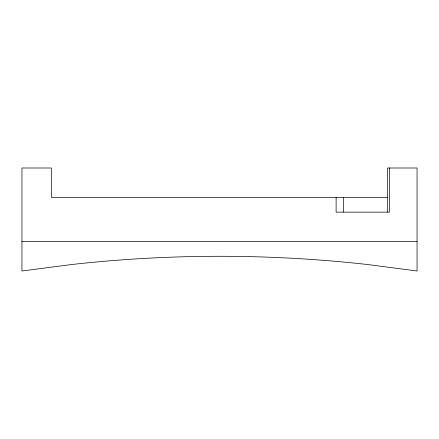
<?xml version="1.0" encoding="UTF-8"?>
<svg xmlns="http://www.w3.org/2000/svg" width="439" height="439" viewBox="0 0 439 439"><rect width="100%" height="100%" fill="white"/><g stroke="black" fill="none" stroke-linecap="round" stroke-linejoin="round"><path stroke-width="0.66" d="M387.621 197.429L51.379 197.429L51.379 168L21.95 168L21.95 271L71.337 264.563A1333.078 1333.078 0 0 1 367.668 264.536L417.05 271L417.05 168L387.621 168L387.621 212.141M21.95 241.571L417.05 241.571M389.459 168L389.459 212.141L336.115 212.141L336.115 197.429M343.474 197.429L343.474 212.141"/></g></svg>
